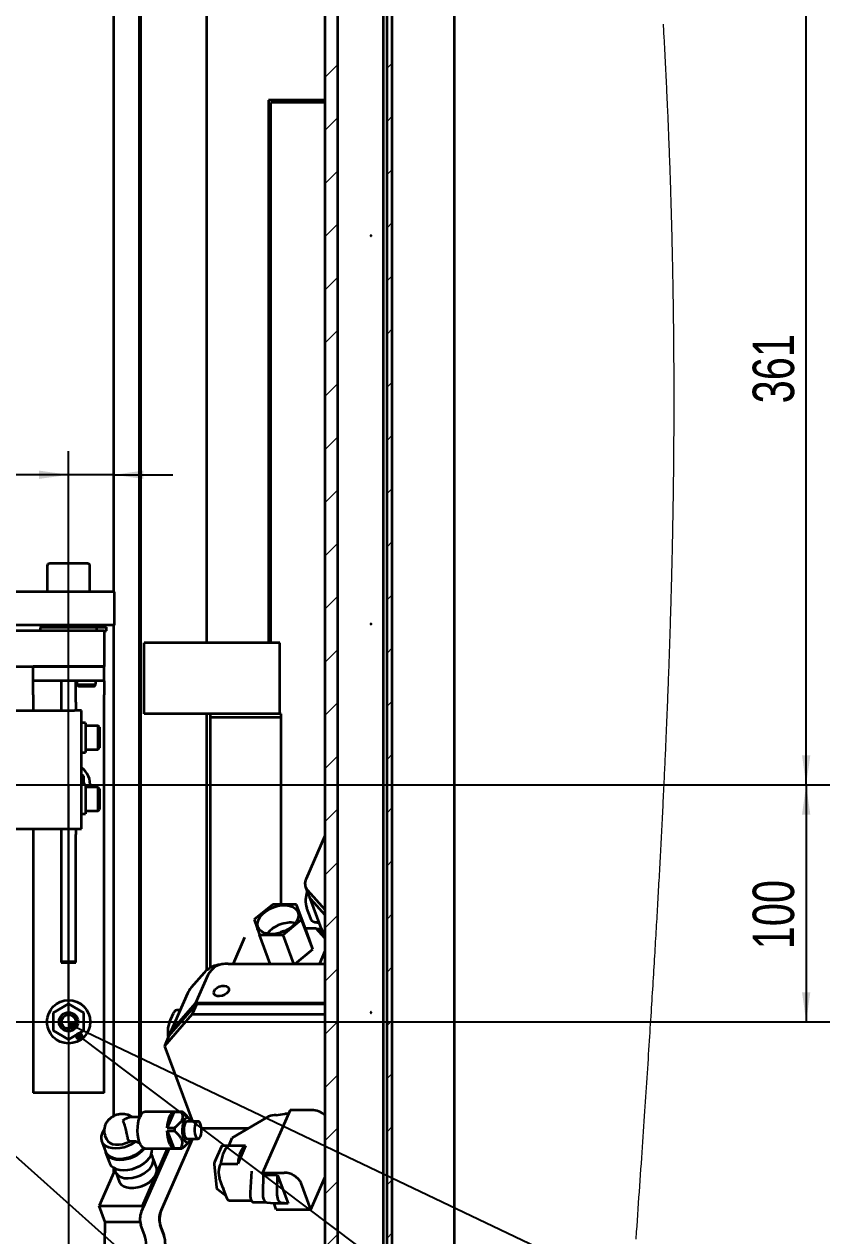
# Paper-space layout 'Blatt1' of a CAD drawing. Header units: millimetres. Extents: x 0 to 1189, y 0 to 841.
# Drawn here: x 578.8 to 646.9, y 584.4 to 686.7 of the extents above; entities that cross this region are included whole.
import ezdxf

# ---------------------------------------------------------------- set-up
doc = ezdxf.new("R2010")
doc.units = ezdxf.units.MM
doc.layers.add('BEMASSUNG', color=1, linetype='Continuous')
doc.layers.add('BESCHRIFTUNG', color=5, linetype='Continuous')
doc.styles.add('SLDTEXTSTYLE2', font='TXT', dxfattribs={"width": 0.75})
doc.dimstyles.new('SLDDIMSTYLE0', dxfattribs={"dimtxt": 0.18, "dimasz": 0.7, "dimexe": 0, "dimexo": 0.0625, "dimgap": 0, "dimtad": 0, "dimtih": 1, "dimtoh": 1, "dimdec": 0, "dimrnd": 1e-09, "dimzin": 0, "dimdsep": 46, "dimtxsty": 'Standard', "dimblk1": 'DOT', "dimblk2": 'DOT', "dimsah": 1, "dimcen": 0.09, "dimadec": 0, "dimazin": 0, "dimtfac": 0.7, "dimtdec": 0, "dimtofl": 0, "dimtmove": 0, "dimatfit": 3, "dimldrblk": 'DOT', "dimfxl": 1, "dimfrac": 2, "dimtolj": 1, "dimtzin": 0, "dimarcsym": 0})
doc.dimstyles.new('SLDDIMSTYLE1', dxfattribs={"dimtxt": 3.5, "dimasz": 2.5, "dimexe": 0, "dimexo": 0.0625, "dimgap": 0.875, "dimtad": 1, "dimdec": 1, "dimlfac": 5, "dimrnd": 1e-09, "dimzin": 12, "dimdsep": 46, "dimtxsty": 'SLDTEXTSTYLE2', "dimsah": 1, "dimcen": 0.09, "dimadec": 0, "dimazin": 3, "dimtfac": 1, "dimtdec": 1, "dimtmove": 0, "dimatfit": 0, "dimfxl": 1, "dimfrac": 2, "dimtolj": 1, "dimtzin": 12, "dimarcsym": 0})
doc.dimstyles.new('SLDDIMSTYLE2', dxfattribs={"dimtxt": 3.5, "dimasz": 2.5, "dimexe": 0, "dimexo": 0.0625, "dimgap": 0.875, "dimtad": 1, "dimdec": 1, "dimlfac": 5, "dimrnd": 1e-09, "dimzin": 12, "dimdsep": 46, "dimtxsty": 'SLDTEXTSTYLE2', "dimsah": 1, "dimcen": 0.09, "dimadec": 0, "dimazin": 3, "dimtfac": 1, "dimtdec": 1, "dimtofl": 0, "dimtmove": 0, "dimatfit": 3, "dimfxl": 1, "dimfrac": 2, "dimtolj": 1, "dimtzin": 12, "dimarcsym": 0})

# ---------------------------------------------------------------- blocks, each defined once
blk = doc.blocks.new('SW_HATCH_0')
at = {"color": 0, "linetype": 'Continuous', "lineweight": 18}
for p, q in [((187.17, 61.44), (186.1, 60.37)), ((191.77, 61.56), (191.34, 61.12)), ((187.17, 56.95), (186.1, 55.88)), ((191.77, 57.07), (191.34, 56.63)), ((187.17, 52.46), (186.1, 51.39)), ((191.77, 52.58), (191.34, 52.14)), ((191.77, 48.09), (191.34, 47.65)), ((187.17, 47.97), (186.1, 46.9)), ((187.17, 43.48), (186.1, 42.41)), ((191.77, 43.6), (191.34, 43.16)), ((187.17, 38.99), (186.1, 37.92)), ((191.77, 39.11), (191.34, 38.67)), ((187.17, 34.5), (186.1, 33.43)), ((191.77, 34.62), (191.34, 34.18)), ((187.17, 30.01), (186.1, 28.94)), ((191.77, 30.13), (191.34, 29.69)), ((191.77, 25.64), (191.34, 25.2)), ((187.17, 25.52), (186.1, 24.45)), ((187.17, 21.03), (186.1, 19.96)), ((191.77, 21.15), (191.34, 20.71)), ((187.17, 16.54), (186.1, 15.47)), ((191.77, 16.66), (191.34, 16.22)), ((187.17, 12.05), (186.1, 10.98)), ((191.77, 12.17), (191.34, 11.73)), ((187.17, 7.56), (186.1, 6.49)), ((191.77, 7.68), (191.34, 7.24)), ((187.17, 3.07), (186.1, 2)), ((191.77, 3.19), (191.34, 2.75)), ((187.17, -1.42), (186.1, -2.49)), ((191.77, -1.3), (191.34, -1.74)), ((187.17, -5.91), (186.1, -6.98)), ((191.77, -5.79), (191.34, -6.23)), ((187.17, -10.4), (186.1, -11.47)), ((191.77, -10.28), (191.34, -10.72)), ((187.17, -14.89), (186.1, -15.96)), ((191.77, -14.77), (191.34, -15.21)), ((187.17, -19.38), (186.1, -20.45)), ((191.77, -19.26), (191.34, -19.7)), ((187.17, -23.87), (186.1, -24.94)), ((191.77, -23.75), (191.34, -24.19)), ((187.17, -28.36), (186.1, -29.43)), ((191.77, -28.24), (191.34, -28.68)), ((191.77, -32.73), (191.34, -33.17)), ((187.17, -32.85), (186.1, -33.92)), ((187.17, -37.34), (186.1, -38.41)), ((191.77, -37.22), (191.34, -37.66))]:
    blk.add_line(p, q, dxfattribs=at)
blk = doc.blocks.new('_D')
at = {"layer": 'BEMASSUNG'}
for p, q in [((582.56, 602.43), (582.56, 650.62)), ((582.56, 648.62), (573.56, 648.62)), ((586.36, 648.62), (582.56, 648.62)), ((586.36, 648.62), (591.36, 648.62))]:
    blk.add_line(p, q, dxfattribs=at)
for points in [[(582.56, 648.62), (580.06, 648.97), (580.06, 648.27)], [(586.36, 648.62), (588.86, 648.27), (588.86, 648.97)]]:
    blk.add_solid(points, dxfattribs=at)
at = {"layer": 'BEMASSUNG', "insert": (573.56, 653.13), "char_height": 3.5, "attachment_point": 1, "style": 'SLDTEXTSTYLE2'}
blk.add_mtext('19', dxfattribs=at)
blk = doc.blocks.new('_D_1')
at = {"layer": 'BEMASSUNG'}
for p, q in [((584.26, 694.63), (646.88, 694.63)), ((644.88, 622.43), (644.88, 694.63)), ((546.56, 622.43), (646.88, 622.43))]:
    blk.add_line(p, q, dxfattribs=at)
for points in [[(644.88, 694.63), (644.53, 692.13), (645.23, 692.13)], [(644.88, 622.43), (645.23, 624.93), (644.53, 624.93)]]:
    blk.add_solid(points, dxfattribs=at)
at = {"layer": 'BEMASSUNG', "insert": (640.36, 654.65), "char_height": 3.5, "attachment_point": 1, "rotation": 90, "style": 'SLDTEXTSTYLE2'}
blk.add_mtext('361', dxfattribs=at)
blk = doc.blocks.new('_D_2')
at = {"layer": 'BEMASSUNG'}
for p, q in [((546.56, 622.43), (646.88, 622.43)), ((644.88, 622.43), (644.88, 602.43)), ((546.56, 602.43), (646.88, 602.43))]:
    blk.add_line(p, q, dxfattribs=at)
for points in [[(644.88, 622.43), (644.53, 619.93), (645.23, 619.93)], [(644.88, 602.43), (645.23, 604.93), (644.53, 604.93)]]:
    blk.add_solid(points, dxfattribs=at)
at = {"layer": 'BEMASSUNG', "insert": (640.36, 608.55), "char_height": 3.5, "attachment_point": 1, "rotation": 90, "style": 'SLDTEXTSTYLE2'}
blk.add_mtext('100', dxfattribs=at)
blk = doc.blocks.new('_D_3')
at = {"layer": 'BEMASSUNG'}
for p, q in [((546.56, 622.43), (546.56, 568.15)), ((582.56, 622.43), (582.56, 568.15)), ((546.56, 570.15), (582.56, 570.15))]:
    blk.add_line(p, q, dxfattribs=at)
for points in [[(546.56, 570.15), (549.06, 569.8), (549.06, 570.5)], [(582.56, 570.15), (580.06, 570.5), (580.06, 569.8)]]:
    blk.add_solid(points, dxfattribs=at)
at = {"layer": 'BEMASSUNG', "insert": (564.39, 574.66), "char_height": 3.5, "attachment_point": 1, "style": 'SLDTEXTSTYLE2'}
blk.add_mtext('180', dxfattribs=at)
blk = doc.blocks.new('_Dot')
at = {"color": 0, "linetype": 'ByBlock', "lineweight": -2}
blk.add_line((-0.5, 0), (-1, 0), dxfattribs=at)
at = {"color": 0, "linetype": 'ByBlock', "const_width": 0.5}
blk.add_lwpolyline([(-0.25, 0, 1), (0.25, 0, 1)], format="xyb", close=True, dxfattribs=at)
blk = doc.blocks.new('SW_CENTERMARKSYMBOL_3')
at = {"color": 0, "linetype": 'Continuous', "lineweight": 18}
for p, q in [((0, 0.8), (0, 2.22)), ((-0.8, 0), (-2.22, 0)), ((0, 0), (-0.4, 0)), ((0, 0), (0, 0.4)), ((0, 0), (0, -0.4)), ((0, 0), (0.4, 0)), ((0.8, 0), (2.22, 0)), ((0, -0.8), (0, -2.22))]:
    blk.add_line(p, q, dxfattribs=at)

psp = doc.layouts.new('Blatt1')

# ---------------------------------------------------------------- linework, layer by layer
at = {"color": 7, "linetype": 'Continuous', "lineweight": 35}
for p, q in [((609.461, 427.543), (609.461, 737.232)), ((609.898, 427.657), (609.898, 737.232)), ((609.128, 736.432), (609.128, 427.471)), ((604.222, 733.312), (604.222, 426.386)), ((605.292, 733.312), (605.292, 426.592)), ((586.356, 694.632), (586.356, 638.726)), ((588.556, 594.365), (588.556, 694.632)), ((615.171, 478.312), (615.171, 695.312)), ((588.636, 694.242), (588.636, 594.513)), ((594.236, 634.432), (594.236, 694.242)), ((604.222, 680.242), (599.436, 680.242)), ((599.436, 680.242), (599.436, 634.432)), ((604.222, 680.042), (599.636, 680.042)), ((599.636, 634.432), (599.636, 680.042)), ((580.757, 640.926), (580.757, 638.726)), ((584.157, 641.126), (580.957, 641.126)), ((584.357, 638.726), (584.357, 640.926)), ((584.937, 638.726), (574.001, 638.726)), ((586.443, 638.726), (584.937, 638.726)), ((586.443, 635.932), (586.443, 638.726)), ((584.937, 635.932), (574.001, 635.932)), ((585.556, 635.432), (578.056, 635.432)), ((580.356, 635.932), (580.156, 635.732)), ((580.156, 635.732), (580.156, 635.432)), ((584.956, 635.732), (580.156, 635.732)), ((584.956, 635.732), (584.756, 635.932)), ((584.936, 635.752), (585.756, 635.752)), ((586.443, 635.932), (584.937, 635.932)), ((584.956, 635.432), (584.956, 635.732)), ((585.356, 635.832), (585.356, 635.932)), ((585.556, 635.432), (585.556, 632.432)), ((585.556, 635.432), (585.756, 635.432)), ((585.756, 635.432), (585.756, 635.752)), ((586.356, 635.932), (586.356, 594.454)), ((588.936, 628.432), (588.936, 634.432)), ((595.293, 634.432), (588.936, 634.432)), ((600.415, 634.432), (595.293, 634.432)), ((600.415, 628.432), (600.415, 634.432)), ((578.056, 632.432), (585.556, 632.432)), ((585.556, 632.432), (579.556, 632.432)), ((579.556, 631.232), (579.556, 632.432)), ((585.556, 631.232), (585.556, 632.432)), ((585.556, 631.232), (579.556, 631.232)), ((579.556, 630.032), (579.556, 631.232)), ((581.956, 629.418), (581.956, 631.232)), ((583.156, 629.418), (583.156, 631.232)), ((583.256, 631.232), (583.256, 630.906)), ((584.856, 630.906), (584.856, 631.232)), ((585.556, 631.232), (585.556, 630.032)), ((583.256, 630.906), (583.41, 630.752)), ((583.256, 630.906), (584.456, 630.906)), ((584.379, 630.752), (583.41, 630.752)), ((584.703, 630.752), (584.379, 630.752)), ((584.456, 630.906), (584.856, 630.906)), ((584.703, 630.752), (584.856, 630.906)), ((579.556, 630.032), (579.556, 628.712)), ((581.956, 628.712), (581.956, 629.418)), ((583.156, 629.418), (583.156, 628.712)), ((585.556, 596.432), (585.556, 630.032)), ((575.556, 628.712), (583.056, 628.712)), ((583.656, 628.712), (583.056, 628.712)), ((583.656, 618.712), (583.656, 628.712)), ((594.8, 628.432), (588.936, 628.432)), ((594.236, 606.79), (594.236, 628.432)), ((594.515, 628.432), (594.515, 628.132)), ((594.515, 628.132), (594.515, 606.985)), ((600.515, 628.132), (594.515, 628.132)), ((597.515, 628.132), (594.515, 628.132)), ((597.515, 628.432), (594.8, 628.432)), ((600.515, 628.432), (597.515, 628.432)), ((600.515, 628.132), (597.515, 628.132)), ((600.515, 628.132), (600.515, 628.432)), ((600.515, 612.343), (600.515, 628.132)), ((583.976, 627.682), (583.656, 627.682)), ((583.976, 627.682), (583.976, 625.182)), ((585.056, 627.432), (584.026, 627.432)), ((585.176, 627.312), (585.056, 627.432)), ((585.056, 625.432), (585.056, 627.432)), ((585.176, 627.312), (585.176, 625.552)), ((583.656, 625.182), (583.976, 625.182)), ((584.026, 625.432), (585.056, 625.432)), ((585.056, 625.432), (585.176, 625.552)), ((583.856, 623.183), (583.656, 623.298)), ((583.856, 622.482), (583.856, 623.183)), ((583.976, 622.482), (583.656, 622.482)), ((583.976, 622.482), (583.976, 619.982)), ((585.056, 622.232), (584.026, 622.232)), ((585.176, 622.112), (585.056, 622.232)), ((585.056, 620.232), (585.056, 622.232)), ((585.176, 622.112), (585.176, 620.352)), ((583.656, 619.982), (583.976, 619.982)), ((584.026, 620.232), (585.056, 620.232)), ((585.056, 620.232), (585.176, 620.352)), ((575.556, 618.712), (583.056, 618.712)), ((579.556, 618.712), (579.556, 596.432)), ((581.956, 618.247), (581.956, 618.712)), ((581.956, 607.523), (581.956, 618.247)), ((583.056, 618.712), (583.656, 618.712)), ((583.156, 618.712), (583.156, 618.247)), ((583.156, 607.523), (583.156, 618.247)), ((604.222, 618.136), (602.625, 614.503)), ((602.579, 613.802), (602.868, 613.03)), ((602.738, 613.544), (604.222, 611.91)), ((602.878, 613.006), (603.894, 610.292)), ((599.809, 612.343), (598.24, 611.054)), ((601.814, 612.343), (599.809, 612.343)), ((602.25, 611.054), (601.814, 612.343)), ((602.75, 609.844), (601.814, 612.343)), ((603.023, 611.151), (602.692, 612.033)), ((603.027, 612.772), (604.222, 611.456)), ((598.24, 611.054), (598.676, 609.766)), ((600.681, 609.766), (602.25, 611.054)), ((603.186, 608.555), (602.25, 611.054)), ((603.321, 610.829), (603.521, 610.829)), ((581.956, 610.623), (581.936, 610.623)), ((581.936, 610.623), (581.936, 607.423)), ((583.176, 610.623), (583.156, 610.623)), ((583.176, 607.423), (583.176, 610.623)), ((598.489, 610.318), (598.415, 610.318)), ((598.676, 609.766), (600.681, 609.766)), ((599.586, 607.335), (598.676, 609.766)), ((601.591, 607.335), (600.681, 609.766)), ((603.473, 610.318), (602.572, 610.318)), ((603.186, 608.555), (602.75, 609.844)), ((604.222, 609.493), (603.473, 610.318)), ((603.497, 610.292), (603.956, 610.292)), ((603.78, 609.98), (603.819, 609.98)), ((603.819, 609.98), (603.956, 610.292)), ((603.846, 609.907), (603.819, 609.98)), ((604.222, 609.581), (603.956, 610.292)), ((597.423, 609.549), (596.45, 607.335)), ((601.699, 607.335), (603.186, 608.555)), ((604.222, 608.395), (603.756, 607.335)), ((581.936, 607.423), (583.176, 607.423)), ((581.956, 607.523), (583.156, 607.523)), ((595.629, 607.302), (595.19, 607.229)), ((596.034, 607.335), (604.222, 607.335)), ((594.01, 606.568), (592.924, 605.319)), ((594.32, 606.376), (593.28, 604.012)), ((592.603, 604.812), (591.142, 601.489)), ((582.556, 603.934), (581.256, 603.183)), ((583.856, 603.183), (582.556, 603.934)), ((591.031, 601.233), (593.382, 603.939)), ((593.28, 604.012), (591.291, 601.723)), ((593.382, 603.939), (593.001, 603.071)), ((604.222, 604.012), (593.28, 604.012)), ((593.382, 603.939), (604.222, 603.939)), ((581.256, 603.183), (581.256, 601.682)), ((583.856, 601.682), (583.856, 603.183)), ((593.001, 603.071), (590.649, 600.365)), ((591.064, 602.338), (591.422, 603.152)), ((591.896, 603.417), (591.697, 603.417)), ((593.001, 603.071), (604.222, 603.071)), ((581.256, 601.682), (582.556, 600.931)), ((582.556, 600.931), (583.856, 601.682)), ((591.031, 601.233), (590.649, 600.365)), ((590.649, 600.365), (593.026, 594.015)), ((585.556, 596.432), (579.556, 596.432)), ((588.568, 594.365), (587.801, 594.365)), ((592.121, 594.825), (589.013, 594.825)), ((591.488, 594.823), (590.898, 593.481)), ((591.488, 594.823), (592.091, 594.823)), ((592.765, 594.217), (592.601, 594.417)), ((601.268, 594.975), (598.942, 589.686)), ((600.098, 594.54), (599.915, 594.54)), ((600.088, 594.538), (600.828, 594.67)), ((600.828, 594.67), (600.848, 594.672)), ((601.134, 594.672), (600.848, 594.672)), ((603.096, 594.975), (601.268, 594.975)), ((590.898, 593.481), (591.501, 593.481)), ((593.492, 594.015), (592.578, 594.015)), ((597.732, 593.425), (593.782, 593.425)), ((599.315, 594.354), (596.38, 592.632)), ((585.338, 592.369), (585.668, 591.487)), ((585.632, 592.839), (585.75, 592.523)), ((588.236, 592.335), (587.722, 592.335)), ((593.034, 592.555), (590.318, 586.38)), ((593.034, 592.555), (590.378, 586.515)), ((590.893, 593.212), (591.497, 593.212)), ((590.893, 593.212), (591.438, 591.757)), ((592.578, 592.555), (593.492, 592.555)), ((592.626, 592.183), (592.765, 592.353)), ((592.864, 592.52), (592.878, 592.555)), ((596.086, 591.964), (596.38, 592.632)), ((585.677, 591.406), (586.007, 590.524)), ((591.051, 591.745), (588.691, 586.38)), ((588.794, 586.899), (590.925, 591.745)), ((591.044, 591.745), (588.849, 586.752)), ((589.013, 591.745), (592.121, 591.745)), ((591.438, 591.757), (592.041, 591.757)), ((595.478, 591.911), (594.893, 590.58)), ((596.082, 591.964), (595.533, 591.964)), ((596.082, 591.955), (596.086, 591.964)), ((597.508, 591.955), (596.082, 591.955)), ((597.508, 591.955), (596.845, 590.447)), ((589.681, 590.978), (589.563, 591.294)), ((589.976, 590.133), (589.719, 590.82)), ((594.869, 590.389), (595.044, 588.474)), ((595.318, 590.218), (595.415, 590.439)), ((595.415, 590.439), (595.419, 590.447)), ((595.419, 590.447), (596.845, 590.447)), ((586.456, 589.896), (585.138, 586.899)), ((586.356, 590.115), (586.356, 589.67)), ((586.379, 590.102), (586.497, 589.786)), ((586.572, 589.642), (586.829, 588.955)), ((598.008, 589.81), (597.896, 588.002)), ((599.016, 589.488), (598.942, 589.686)), ((598.942, 589.686), (600.77, 589.686)), ((598.991, 587.982), (599.016, 589.488)), ((600.204, 589.488), (599.016, 589.488)), ((600.179, 587.982), (600.204, 589.488)), ((600.204, 589.488), (601.101, 587.09)), ((603.033, 586.569), (604.222, 589.274)), ((595.099, 588.327), (595.858, 587.744)), ((595.596, 588.443), (595.302, 589.229)), ((595.635, 588.339), (595.596, 588.443)), ((595.929, 587.553), (595.635, 588.339)), ((603.033, 586.569), (602.196, 588.804)), ((596.138, 587.328), (598.01, 587.328)), ((585.138, 586.899), (588.794, 586.899)), ((585.659, 585.508), (585.138, 586.899)), ((588.849, 586.752), (588.794, 586.899)), ((588.849, 586.752), (588.855, 586.752)), ((598.176, 587.196), (599.207, 587.196)), ((599.913, 587.09), (599.302, 587.151)), ((600.108, 586.569), (599.913, 587.09)), ((601.101, 587.09), (599.913, 587.09)), ((600.108, 586.569), (603.033, 586.569)), ((601.101, 587.09), (600.49, 587.151)), ((585.585, 581), (585.659, 585.508)), ((588.608, 585.508), (585.659, 585.508)), ((588.975, 584.441), (588.673, 585.249)), ((590.602, 584.441), (590.3, 585.249)), ((590.355, 585.102), (590.602, 584.441))]:
    psp.add_line(p, q, dxfattribs=at)
at = {"color": 7, "linetype": 'Continuous', "lineweight": 18, "flags": 128}
psp.add_lwpolyline([(630.511, 584.084), (630.554, 584.697), (630.587, 585.179), (630.621, 585.66), (630.654, 586.142), (630.688, 586.623), (630.721, 587.105), (630.754, 587.587), (630.788, 588.068), (630.821, 588.55), (630.854, 589.032), (630.887, 589.514), (630.919, 589.987), (630.952, 590.46), (630.984, 590.933), (631.017, 591.407), (631.046, 591.845), (631.076, 592.283), (631.106, 592.721), (631.136, 593.159), (631.165, 593.598), (631.195, 594.036), (631.224, 594.474), (631.251, 594.876), (631.278, 595.278), (631.305, 595.679), (631.332, 596.081), (631.358, 596.483), (631.385, 596.885), (631.412, 597.287), (631.438, 597.689), (631.465, 598.091), (631.491, 598.492), (631.517, 598.894), (631.544, 599.296), (631.568, 599.675), (631.593, 600.054), (631.618, 600.433), (631.642, 600.812), (631.666, 601.191), (631.689, 601.536), (631.711, 601.88), (631.733, 602.225), (631.754, 602.569), (631.776, 602.914), (631.798, 603.259), (631.82, 603.603), (631.84, 603.919), (631.859, 604.235), (631.879, 604.551), (631.899, 604.867), (631.918, 605.182), (631.938, 605.498), (631.958, 605.814), (631.977, 606.13), (631.996, 606.446), (632.016, 606.762), (632.035, 607.078), (632.054, 607.394), (632.072, 607.691), (632.09, 607.989), (632.108, 608.287), (632.126, 608.585), (632.143, 608.883), (632.16, 609.169), (632.177, 609.456), (632.194, 609.742), (632.211, 610.029), (632.228, 610.315), (632.245, 610.602), (632.26, 610.872), (632.276, 611.142), (632.292, 611.412), (632.307, 611.682), (632.323, 611.953), (632.338, 612.223), (632.354, 612.493), (632.369, 612.763), (632.384, 613.033), (632.399, 613.303), (632.414, 613.569), (632.429, 613.834), (632.444, 614.099), (632.458, 614.364), (632.473, 614.635), (632.488, 614.905), (632.503, 615.175), (632.518, 615.445), (632.532, 615.715), (632.547, 615.98), (632.561, 616.245), (632.575, 616.511), (632.589, 616.776), (632.603, 617.047), (632.618, 617.317), (632.632, 617.588), (632.646, 617.859), (632.66, 618.129), (632.674, 618.4), (632.688, 618.67), (632.702, 618.941), (632.716, 619.211), (632.729, 619.481), (632.743, 619.751), (632.757, 620.021), (632.77, 620.286), (632.783, 620.551), (632.796, 620.816), (632.809, 621.081), (632.822, 621.352), (632.836, 621.622), (632.849, 621.893), (632.862, 622.163), (632.875, 622.434), (632.887, 622.704), (632.9, 622.975), (632.911, 623.212), (632.922, 623.448), (632.933, 623.685), (632.944, 623.921), (632.955, 624.158), (632.966, 624.395), (632.977, 624.631), (632.987, 624.868), (632.998, 625.116), (633.009, 625.364), (633.02, 625.612), (633.031, 625.86), (633.042, 626.107), (633.053, 626.355), (633.063, 626.58), (633.072, 626.805), (633.082, 627.03), (633.091, 627.254), (633.101, 627.479), (633.11, 627.704), (633.119, 627.916), (633.128, 628.128), (633.137, 628.34), (633.145, 628.552), (633.154, 628.764), (633.162, 628.975), (633.171, 629.187), (633.179, 629.399), (633.188, 629.611), (633.196, 629.823), (633.204, 630.031), (633.212, 630.239), (633.22, 630.447), (633.228, 630.655), (633.236, 630.867), (633.244, 631.079), (633.252, 631.29), (633.26, 631.502), (633.268, 631.714), (633.275, 631.922), (633.283, 632.13), (633.291, 632.338), (633.298, 632.546), (633.306, 632.758), (633.313, 632.97), (633.32, 633.183), (633.328, 633.395), (633.335, 633.607), (633.342, 633.819), (633.35, 634.031), (633.357, 634.243), (633.364, 634.454), (633.371, 634.666), (633.378, 634.878), (633.384, 635.089), (633.391, 635.297), (633.398, 635.505), (633.404, 635.713), (633.411, 635.921), (633.417, 636.133), (633.424, 636.345), (633.43, 636.557), (633.437, 636.769), (633.443, 636.981), (633.449, 637.193), (633.455, 637.405), (633.462, 637.617), (633.468, 637.829), (633.474, 638.041), (633.48, 638.253), (633.485, 638.465), (633.491, 638.676), (633.497, 638.888), (633.502, 639.083), (633.507, 639.277), (633.512, 639.471), (633.517, 639.665), (633.522, 639.859), (633.527, 640.054), (633.532, 640.245), (633.537, 640.437), (633.541, 640.629), (633.546, 640.821), (633.551, 641.012), (633.555, 641.2), (633.559, 641.389), (633.564, 641.577), (633.568, 641.765), (633.572, 641.957), (633.577, 642.149), (633.581, 642.341), (633.585, 642.533), (633.589, 642.725), (633.593, 642.917), (633.597, 643.109), (633.601, 643.301), (633.605, 643.493), (633.608, 643.685), (633.612, 643.877), (633.616, 644.069), (633.619, 644.261), (633.623, 644.453), (633.627, 644.664), (633.63, 644.875), (633.634, 645.086), (633.638, 645.298), (633.641, 645.509), (633.644, 645.7), (633.647, 645.892), (633.65, 646.084), (633.653, 646.276), (633.656, 646.468), (633.659, 646.66), (633.662, 646.851), (633.665, 647.062), (633.668, 647.273), (633.671, 647.484), (633.673, 647.695), (633.676, 647.906), (633.679, 648.117), (633.681, 648.328), (633.684, 648.539), (633.686, 648.749), (633.688, 648.96), (633.69, 649.167), (633.693, 649.374), (633.695, 649.581), (633.696, 649.788), (633.698, 649.98), (633.7, 650.171), (633.701, 650.363), (633.703, 650.555), (633.704, 650.746), (633.706, 650.938), (633.707, 651.129), (633.709, 651.34), (633.71, 651.55), (633.711, 651.761), (633.712, 651.972), (633.713, 652.182), (633.714, 652.393), (633.715, 652.603), (633.716, 652.814), (633.717, 653.025), (633.718, 653.235), (633.718, 653.442), (633.719, 653.649), (633.719, 653.855), (633.72, 654.062), (633.72, 654.273), (633.72, 654.483), (633.72, 654.693), (633.72, 654.904), (633.72, 655.114), (633.72, 655.321), (633.72, 655.528), (633.72, 655.734), (633.72, 655.941), (633.719, 656.152), (633.719, 656.363), (633.718, 656.573), (633.718, 656.784), (633.717, 656.995), (633.716, 657.206), (633.715, 657.417), (633.714, 657.608), (633.713, 657.799), (633.712, 657.99), (633.711, 658.181), (633.71, 658.372), (633.709, 658.564), (633.708, 658.755), (633.706, 658.965), (633.705, 659.175), (633.703, 659.385), (633.701, 659.596), (633.7, 659.806), (633.698, 660.016), (633.696, 660.226), (633.694, 660.436), (633.692, 660.647), (633.69, 660.857), (633.688, 661.063), (633.685, 661.27), (633.683, 661.476), (633.68, 661.682), (633.678, 661.893), (633.675, 662.103), (633.673, 662.313), (633.67, 662.523), (633.667, 662.733), (633.664, 662.939), (633.661, 663.146), (633.658, 663.352), (633.655, 663.558), (633.652, 663.769), (633.648, 663.979), (633.645, 664.19), (633.641, 664.401), (633.638, 664.611), (633.634, 664.822), (633.63, 665.032), (633.627, 665.242), (633.623, 665.452), (633.619, 665.662), (633.615, 665.872), (633.61, 666.082), (633.606, 666.289), (633.602, 666.495), (633.598, 666.701), (633.593, 666.907), (633.589, 667.118), (633.584, 667.328), (633.58, 667.539), (633.575, 667.749), (633.57, 667.96), (633.565, 668.17), (633.56, 668.381), (633.555, 668.591), (633.55, 668.802), (633.545, 669.012), (633.539, 669.223), (633.534, 669.433), (633.528, 669.644), (633.523, 669.854), (633.518, 670.047), (633.512, 670.24), (633.507, 670.433), (633.502, 670.626), (633.496, 670.819), (633.491, 671.011), (633.485, 671.202), (633.48, 671.393), (633.474, 671.584), (633.468, 671.775), (633.462, 671.966), (633.457, 672.157), (633.451, 672.348), (633.444, 672.558), (633.437, 672.768), (633.431, 672.978), (633.424, 673.188), (633.417, 673.398), (633.41, 673.608), (633.403, 673.818), (633.396, 674.028), (633.389, 674.238), (633.381, 674.448), (633.374, 674.654), (633.367, 674.86), (633.359, 675.067), (633.352, 675.273), (633.344, 675.483), (633.336, 675.693), (633.329, 675.903), (633.321, 676.113), (633.313, 676.323), (633.305, 676.529), (633.297, 676.735), (633.289, 676.942), (633.28, 677.148), (633.273, 677.332), (633.266, 677.516), (633.258, 677.701), (633.251, 677.885), (633.243, 678.069), (633.235, 678.253), (633.228, 678.438), (633.22, 678.622), (633.212, 678.797), (633.205, 678.972), (633.197, 679.147), (633.19, 679.322), (633.182, 679.497), (633.174, 679.672), (633.165, 679.879), (633.156, 680.085), (633.147, 680.291), (633.137, 680.498), (633.129, 680.682), (633.12, 680.866), (633.111, 681.051), (633.103, 681.235), (633.094, 681.419), (633.085, 681.603), (633.076, 681.788), (633.068, 681.972), (633.059, 682.156), (633.05, 682.341), (633.04, 682.525), (633.031, 682.709), (633.022, 682.894), (633.013, 683.078), (633.003, 683.262), (632.994, 683.447), (632.984, 683.64), (632.974, 683.833), (632.964, 684.026), (632.954, 684.219), (632.944, 684.412), (632.934, 684.606), (632.924, 684.781), (632.915, 684.956), (632.905, 685.131), (632.896, 685.307), (632.886, 685.482), (632.877, 685.657), (632.865, 685.864), (632.854, 686.07), (632.842, 686.277), (632.83, 686.484), (632.82, 686.668)], dxfattribs=at)
at = {"color": 7, "linetype": 'Continuous', "lineweight": 35, "flags": 128}
for points in [[(599.554, 611.967), (599.887, 612.111), (600.235, 612.212), (600.584, 612.266), (600.919, 612.27), (601.226, 612.225), (601.493, 612.131), (601.708, 611.994), (601.864, 611.818), (601.954, 611.61), (601.974, 611.38), (601.923, 611.137), (601.803, 610.89), (601.619, 610.65), (601.379, 610.426), (601.093, 610.228), (600.772, 610.064), (600.429, 609.941), (600.079, 609.863), (599.736, 609.834), (599.413, 609.855), (599.125, 609.925), (598.882, 610.041), (598.695, 610.199), (598.572, 610.391), (598.517, 610.611), (598.533, 610.849), (598.619, 611.096), (598.771, 611.34), (598.984, 611.573), (599.248, 611.785), (599.554, 611.967)], [(603.321, 610.829), (603.304, 610.83), (603.226, 610.857), (603.151, 610.921), (603.082, 611.02), (603.023, 611.151)], [(594.825, 604.883), (594.857, 605.029), (594.954, 605.176), (595.107, 605.306), (595.298, 605.407), (595.507, 605.466), (595.712, 605.479), (595.89, 605.442), (596.022, 605.361), (596.093, 605.244), (596.096, 605.104), (596.031, 604.955), (595.904, 604.815), (595.73, 604.698), (595.527, 604.617), (595.317, 604.58), (595.123, 604.593), (594.966, 604.652), (594.863, 604.753), (594.825, 604.883)], [(589.013, 591.745), (589.005, 591.745), (588.871, 591.785), (588.743, 591.896), (588.629, 592.071), (588.532, 592.303), (588.457, 592.581), (588.409, 592.892), (588.389, 593.222), (588.398, 593.554), (588.436, 593.874), (588.501, 594.166), (588.59, 594.417)], [(590.898, 593.481), (590.921, 593.743), (590.962, 593.992), (591.021, 594.218), (591.094, 594.417), (591.18, 594.581), (591.276, 594.706), (591.38, 594.787), (591.488, 594.823)], [(592.878, 594.015), (592.803, 594.164), (592.703, 594.278), (592.595, 594.324), (592.485, 594.299), (592.382, 594.206), (592.292, 594.049), (592.221, 593.841), (592.175, 593.594), (592.156, 593.327), (592.166, 593.056), (592.204, 592.802), (592.268, 592.58), (592.352, 592.406), (592.452, 592.292), (592.561, 592.246), (592.67, 592.27), (592.774, 592.364), (592.864, 592.52)], [(592.578, 594.015), (592.543, 594.01), (592.454, 593.948), (592.377, 593.821), (592.319, 593.642), (592.287, 593.428), (592.284, 593.2), (592.309, 592.98), (592.36, 592.79), (592.433, 592.648), (592.52, 592.569), (592.578, 592.555)], [(593.761, 593.59), (593.709, 593.78), (593.637, 593.921), (593.55, 594.001), (593.457, 594.01), (593.368, 593.948), (593.291, 593.821), (593.233, 593.642), (593.201, 593.428), (593.198, 593.2), (593.223, 592.98), (593.274, 592.79), (593.347, 592.648), (593.434, 592.569), (593.526, 592.56), (593.615, 592.622), (593.693, 592.748), (593.75, 592.927), (593.782, 593.142), (593.786, 593.37), (593.761, 593.59)], [(585.557, 593.323), (585.524, 593.278), (585.38, 593.028), (585.304, 592.777), (585.297, 592.537), (585.36, 592.316), (585.491, 592.122), (585.684, 591.964), (585.932, 591.847), (586.226, 591.775), (586.553, 591.753), (586.902, 591.78), (587.258, 591.855), (587.609, 591.976), (587.939, 592.138), (588.236, 592.335)], [(585.75, 592.523), (585.756, 592.509), (585.864, 592.338), (586.034, 592.202), (586.257, 592.107), (586.522, 592.058), (586.816, 592.057), (587.124, 592.105), (587.431, 592.199), (587.722, 592.335)], [(591.438, 591.757), (591.332, 591.815), (591.231, 591.917), (591.139, 592.06), (591.058, 592.241), (590.992, 592.453), (590.941, 592.69), (590.908, 592.946), (590.893, 593.212)], [(585.636, 591.571), (585.698, 591.356), (585.828, 591.161), (586.021, 591.001), (586.268, 590.882), (586.562, 590.809), (586.89, 590.784)], [(585.668, 591.487), (585.689, 591.437), (585.817, 591.244), (586.008, 591.086), (586.253, 590.968), (586.544, 590.895), (586.868, 590.871)], [(587.22, 589.902), (587.57, 589.927), (587.928, 590), (588.28, 590.119), (588.614, 590.279), (588.916, 590.474), (589.174, 590.697), (589.379, 590.939), (589.523, 591.19), (589.6, 591.441), (589.608, 591.683), (589.598, 591.745)], [(596.036, 591.929), (595.934, 591.847), (595.838, 591.735), (595.748, 591.595), (595.665, 591.429), (595.591, 591.239), (595.528, 591.029), (595.475, 590.801), (595.433, 590.559)], [(597.508, 591.955), (597.394, 591.878), (597.285, 591.762), (597.183, 591.612), (597.091, 591.429), (597.01, 591.217), (596.941, 590.98), (596.885, 590.721), (596.845, 590.447)], [(586.007, 590.524), (586.028, 590.474), (586.158, 590.279), (586.351, 590.119), (586.599, 590), (586.892, 589.927), (587.22, 589.902)], [(587.582, 589.229), (587.916, 589.254), (588.258, 589.329), (588.592, 589.449), (588.905, 589.61), (589.181, 589.805), (589.41, 590.025), (589.581, 590.261), (589.687, 590.502), (589.724, 590.738), (589.688, 590.958), (589.681, 590.978)], [(586.829, 588.955), (586.866, 588.874), (587.003, 588.697), (587.201, 588.557), (587.452, 588.46), (587.744, 588.411), (588.065, 588.411), (588.401, 588.46), (588.737, 588.557), (589.058, 588.697), (589.351, 588.874), (589.602, 589.08), (589.801, 589.307), (589.938, 589.544), (590.009, 589.781), (590.009, 590.007), (589.976, 590.133)], [(596.138, 587.328), (596.126, 587.328), (596.071, 587.347), (596.019, 587.392), (595.971, 587.462), (595.929, 587.553)], [(597.896, 588.002), (597.893, 587.846), (597.905, 587.692), (597.93, 587.548), (597.968, 587.421), (598.016, 587.319), (598.072, 587.245), (598.133, 587.204), (598.176, 587.196)], [(599.302, 587.151), (599.239, 587.173), (599.179, 587.224), (599.124, 587.304), (599.077, 587.408), (599.038, 587.533), (599.011, 587.674), (598.995, 587.826), (598.991, 587.982)], [(600.49, 587.151), (600.427, 587.173), (600.367, 587.224), (600.312, 587.304), (600.265, 587.408), (600.226, 587.533), (600.199, 587.674), (600.183, 587.826), (600.179, 587.982)]]:
    psp.add_lwpolyline(points, dxfattribs=at)
at = {"color": 7, "linetype": 'Continuous', "lineweight": 35}
for radius in [1.825, 0.8, 0.6]:
    psp.add_circle((582.556, 602.432), radius, dxfattribs=at)
for centre, radius, start, end in [((580.957, 640.926), 0.2, 89.99981, 180.00019), ((584.157, 640.926), 0.2, 359.99981, 89.99848), ((585.276, 635.832), 0.08, 269.9969, 0.0031), ((584.026, 627.382), 0.05, 89.99811, 180.00189), ((584.026, 625.482), 0.05, 179.99811, 270.00189), ((582.556, 622.432), 1.825, 353.70847, 52.93371), ((584.026, 622.182), 0.05, 89.99811, 180.00189), ((584.026, 620.282), 0.05, 179.99811, 270.00189), ((603.387, 614.107), 0.859, 152.56437, 220.953), ((604.691, 612.707), 2.109, 159.49132, 198.63583), ((603.614, 613.311), 0.797, 200.66947, 222.5799), ((601.307, 608.379), 2.424, 80.24787, 111.03022), ((601.226, 608.306), 2.465, 108.67014, 140.59567), ((601.064, 608.866), 1.263, 98.1731, 122.87046), ((595.52, 605.256), 2, 99.48776, 139.00314), ((595.894, 605.574), 1.767, 85.44474, 152.99764), ((594.434, 604.007), 2, 139.00289, 156.25944), ((591.769, 603.066), 0.358, 101.6377, 166.2141), ((593.028, 601.597), 2.099, 159.3351, 193.00798), ((591.979, 601.122), 0.914, 138.79865, 169.34313), ((589.111, 594.3), 0.534, 100.50201, 167.35056), ((592.121, 594.565), 0.26, 72.12402, 96.53531), ((599.964, 593.318), 1.222, 92.31335, 122.06651), ((603.07, 593.281), 1.694, 47.14945, 89.13928), ((595.281, 593.285), 3.785, 177.02597, 181.1012), ((586.869, 593.626), 2.756, 269.97658, 317.60196), ((586.897, 593.547), 2.763, 269.84211, 319.3169), ((592.121, 592.004), 0.259, 252.12289, 276.53706), ((595.548, 591.893), 0.0722, 101.97384, 165.87982), ((596.087, 591.908), 0.0558, 91.74187, 158.02049), ((596.308, 591.508), 0.501, 116.79146, 122.90903), ((595.276, 590.434), 0.41, 159.22275, 186.36678), ((595.824, 590.439), 0.409, 162.87464, 179.9545), ((600.075, 589.9), 4.688, 171.92272, 173.3004), ((587.456, 590.319), 1.097, 209.07725, 276.59998), ((596.701, 589.701), 1.477, 159.49094, 198.63587), ((600.785, 588.116), 1.57, 25.99329, 90.56571), ((595.266, 588.473), 0.222, 179.83056, 221.21455), ((595.825, 588.469), 0.23, 186.54011, 214.5041), ((590.272, 585.788), 1.687, 159.49106, 198.63548), ((591.899, 585.788), 1.687, 159.49063, 198.63652), ((592.353, 585.776), 2.109, 159.49103, 198.63564), ((586.577, 583.632), 2.531, 339.49127, 18.63588), ((588.204, 583.632), 2.531, 339.49127, 18.63588)]:
    psp.add_arc(centre, radius, start, end, dxfattribs=at)
for points, knots in [([(608.083, 668.803), (608.082, 668.806), (608.081, 668.812), (608.082, 668.819), (608.084, 668.824), (608.086, 668.827), (608.089, 668.83), (608.093, 668.832), (608.1, 668.833), (608.107, 668.832), (608.111, 668.83), (608.114, 668.828), (608.116, 668.825), (608.118, 668.82), (608.119, 668.813), (608.118, 668.805), (608.116, 668.8), (608.114, 668.798), (608.111, 668.795), (608.107, 668.793), (608.1, 668.792), (608.093, 668.793), (608.089, 668.795), (608.086, 668.797), (608.084, 668.8), (608.083, 668.802), (608.083, 668.803)], [0, 0, 0, 0, 0.072314, 0.1422083, 0.1720164, 0.1998369, 0.2270489, 0.2552911, 0.319745, 0.3837169, 0.4116574, 0.4387269, 0.4667032, 0.4971476, 0.5697979, 0.6392563, 0.6687423, 0.6964369, 0.7238573, 0.7526336, 0.8196084, 0.8861838, 0.9147075, 0.9419607, 0.9698119, 1, 1, 1, 1]), ([(608.083, 636.003), (608.082, 636.006), (608.081, 636.012), (608.082, 636.019), (608.084, 636.024), (608.086, 636.027), (608.089, 636.03), (608.093, 636.032), (608.1, 636.033), (608.107, 636.032), (608.111, 636.03), (608.114, 636.028), (608.116, 636.025), (608.118, 636.02), (608.119, 636.013), (608.118, 636.005), (608.116, 636), (608.114, 635.998), (608.111, 635.995), (608.107, 635.993), (608.1, 635.992), (608.093, 635.993), (608.089, 635.995), (608.086, 635.997), (608.084, 636), (608.083, 636.002), (608.083, 636.003)], [0, 0, 0, 0, 0.0723155, 0.1421638, 0.1719725, 0.1997547, 0.2270296, 0.2552505, 0.3197057, 0.3836854, 0.4116054, 0.4386755, 0.4666524, 0.4970974, 0.5697017, 0.6391616, 0.6686925, 0.6963877, 0.7237776, 0.7525976, 0.8195737, 0.8861629, 0.9146665, 0.9419203, 0.9698112, 1, 1, 1, 1]), ([(603.522, 610.823), (603.544, 610.825), (603.61, 610.829), (603.67, 610.801), (603.71, 610.782)], [0, 0, 0, 0, 0.3405384, 1, 1, 1, 1]), ([(591.998, 603.435), (591.968, 603.424), (591.934, 603.412), (591.9, 603.418), (591.897, 603.418)], [0, 0, 0, 0, 0.8961698, 1, 1, 1, 1]), ([(608.083, 603.203), (608.082, 603.206), (608.081, 603.212), (608.082, 603.219), (608.084, 603.224), (608.086, 603.227), (608.089, 603.23), (608.093, 603.232), (608.1, 603.233), (608.107, 603.232), (608.111, 603.23), (608.114, 603.228), (608.116, 603.225), (608.118, 603.22), (608.119, 603.213), (608.118, 603.205), (608.116, 603.2), (608.114, 603.198), (608.111, 603.195), (608.107, 603.193), (608.1, 603.192), (608.093, 603.193), (608.089, 603.195), (608.086, 603.197), (608.084, 603.2), (608.083, 603.202), (608.083, 603.203)], [0, 0, 0, 0, 0.0723156, 0.1421877, 0.1719744, 0.1997761, 0.2270199, 0.2552517, 0.3197113, 0.3836911, 0.4116111, 0.4386967, 0.4666932, 0.4971161, 0.5697205, 0.6391805, 0.6687115, 0.6963872, 0.7237927, 0.7526019, 0.8195781, 0.8861643, 0.9146679, 0.9419372, 0.9697889, 1, 1, 1, 1]), ([(587.946, 594.365), (587.885, 594.409), (587.755, 594.501), (587.526, 594.59), (587.306, 594.635), (587.093, 594.646), (586.868, 594.63), (586.6, 594.568), (586.316, 594.447), (586.062, 594.278), (585.854, 594.071), (585.701, 593.844), (585.599, 593.598), (585.552, 593.341), (585.557, 593.083), (585.609, 592.922), (585.635, 592.843)], [0, 0, 0, 0, 0.0623133, 0.1314239, 0.2024651, 0.2475015, 0.3077246, 0.3895687, 0.4742529, 0.5624944, 0.6408634, 0.7159614, 0.7887135, 0.8603395, 0.9315715, 1, 1, 1, 1]), ([(587.801, 594.365), (587.801, 594.365), (587.781, 594.366), (587.742, 594.362), (587.684, 594.353), (587.623, 594.337), (587.56, 594.316), (587.494, 594.29), (587.428, 594.259), (587.362, 594.225), (587.297, 594.189), (587.229, 594.15), (587.166, 594.113), (587.126, 594.089), (587.108, 594.079), (587.107, 594.079)], [0, 0, 0, 0, 0.00318488, 0.07634999, 0.15359778, 0.23645578, 0.32412652, 0.41791491, 0.51669539, 0.61158963, 0.71031062, 0.81367026, 0.92032924, 0.99620592, 1, 1, 1, 1]), ([(592.091, 594.823), (592.116, 594.758), (592.166, 594.63), (592.194, 594.421), (592.152, 594.164), (591.991, 593.917), (591.764, 593.691), (591.598, 593.556), (591.508, 593.486), (591.501, 593.481)], [0, 0, 0, 0, 0.1290672, 0.2546874, 0.3882632, 0.6028346, 0.7884688, 0.9841799, 1, 1, 1, 1]), ([(592.605, 594.41), (592.591, 594.427), (592.546, 594.485), (592.458, 594.577), (592.343, 594.688), (592.255, 594.766), (592.207, 594.807), (592.2, 594.812)], [0, 0, 0, 0, 0.1128609, 0.3850371, 0.6674078, 0.9545381, 1, 1, 1, 1]), ([(587.107, 594.079), (587.108, 594.078), (587.121, 594.062), (587.147, 594.028), (587.179, 593.972), (587.208, 593.91), (587.235, 593.843), (587.26, 593.771), (587.283, 593.695), (587.306, 593.614), (587.327, 593.529), (587.349, 593.441), (587.369, 593.351), (587.39, 593.259), (587.416, 593.14), (587.442, 593.024), (587.466, 592.912), (587.487, 592.819), (587.509, 592.72), (587.525, 592.648), (587.533, 592.613)], [0, 0, 0, 0, 0.0012325, 0.0406646, 0.0825266, 0.1270844, 0.1749537, 0.2238372, 0.2755561, 0.3307695, 0.3885622, 0.4467036, 0.5066472, 0.5690398, 0.6324153, 0.745006, 0.8008946, 0.8561782, 0.9302774, 1, 1, 1, 1]), ([(587.722, 592.335), (587.711, 592.343), (587.648, 592.391), (587.571, 592.483), (587.543, 592.58), (587.533, 592.613)], [0, 0, 0, 0, 0.1175651, 0.6965469, 1, 1, 1, 1]), ([(588.585, 592.205), (588.566, 592.206), (588.527, 592.207), (588.467, 592.217), (588.407, 592.234), (588.347, 592.26), (588.289, 592.292), (588.254, 592.321), (588.236, 592.335)], [0, 0, 0, 0, 0.1505642, 0.3090626, 0.4753927, 0.6448624, 0.8203384, 1, 1, 1, 1]), ([(591.497, 593.212), (591.503, 593.206), (591.591, 593.131), (591.753, 592.984), (591.974, 592.737), (592.126, 592.467), (592.158, 592.193), (592.122, 591.967), (592.068, 591.828), (592.041, 591.757)], [0, 0, 0, 0, 0.01528039, 0.20483149, 0.38621132, 0.60024181, 0.73701206, 0.86681704, 1, 1, 1, 1]), ([(592.15, 591.747), (592.157, 591.752), (592.205, 591.789), (592.294, 591.859), (592.412, 591.96), (592.521, 592.067), (592.595, 592.14), (592.625, 592.183), (592.627, 592.185)], [0, 0, 0, 0, 0.0393483, 0.2819201, 0.5212219, 0.7578716, 0.9881929, 1, 1, 1, 1])]:
    psp.add_open_spline(points, degree=3, knots=knots, dxfattribs=at)

# ---------------------------------------------------------------- block references
at = {"color": 7, "linetype": 'Continuous', "lineweight": 18}
psp.add_blockref('SW_HATCH_0', (418.124, 621.827), dxfattribs=at)
at = {"color": 7, "linetype": 'Continuous', "lineweight": 0}
psp.add_blockref('SW_CENTERMARKSYMBOL_3', (582.556, 622.432), dxfattribs=at)

# ---------------------------------------------------------------- dimensions: what is measured, and where the dimension line sits
at = {"layer": 'BEMASSUNG'}
for base, p2, picture, middle in [((644.876, 694.632), (584.256, 694.632), '_D_1', (644.876, 658.532)), ((644.876, 602.432), (546.556, 602.432), '_D_2', (644.876, 612.432))]:
    dim = psp.add_linear_dim(base=base, p1=(546.556, 622.432), p2=p2, angle=90, dimstyle='SLDDIMSTYLE2', dxfattribs=at)
    dim.commit()
    dim.dimension.update_dxf_attribs({"geometry": picture, "text_midpoint": middle, "dimtype": 160})
for base, p1, p2, dimstyle, picture, middle in [((582.556, 648.622), (586.356, 695.632), (582.556, 602.432), 'SLDDIMSTYLE1', '_D', (576.151, 648.622)), ((582.556, 570.146), (546.556, 622.432), (582.556, 622.432), 'SLDDIMSTYLE2', '_D_3', (568.274, 570.146))]:
    dim = psp.add_linear_dim(base=base, p1=p1, p2=p2, dimstyle=dimstyle, dxfattribs=at)
    dim.commit()
    dim.dimension.update_dxf_attribs({"geometry": picture, "text_midpoint": middle, "dimtype": 160})

# ---------------------------------------------------------------- leaders
at = {"layer": 'BESCHRIFTUNG'}
for points in [[(544.261, 620.492), (636.891, 514.52)], [(545.322, 620.332), (636.891, 538.537)], [(582.84, 602.15), (635.581, 577.02)], [(583.449, 601.215), (636.891, 561.026)]]:
    psp.add_leader(points, dimstyle='SLDDIMSTYLE0', dxfattribs=at)

doc.saveas('drawing.dxf')
